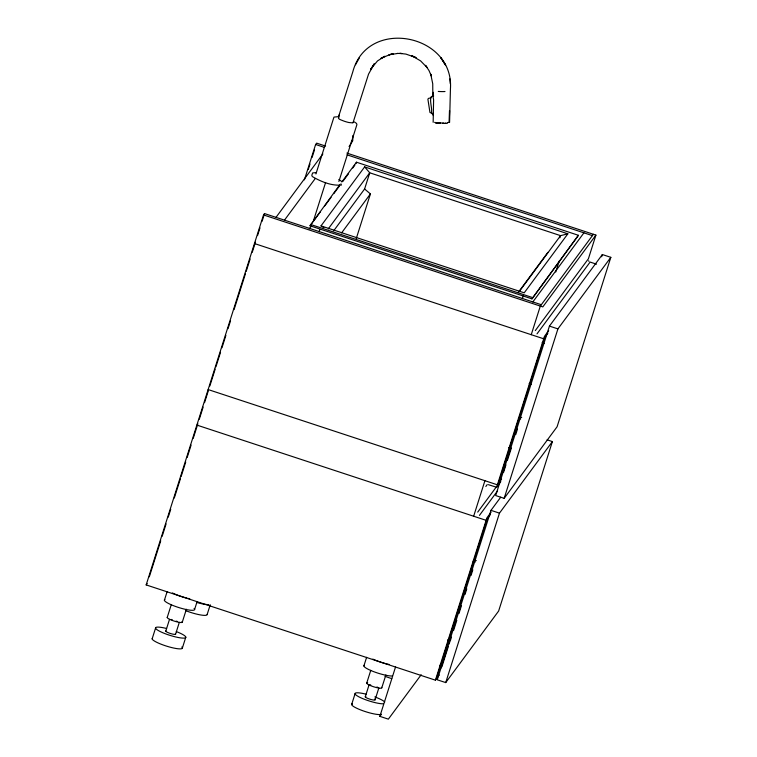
<?xml version="1.0" encoding="UTF-8"?>
<svg xmlns="http://www.w3.org/2000/svg" width="757" height="757" viewBox="0 0 757 757"><rect width="100%" height="100%" fill="white"/><g stroke="black" fill="none" stroke-linecap="round" stroke-linejoin="round"><path stroke-width="1.14" d="M449.317 122.435L449.526 110.654M449.327 122.18L449.535 110.494M433.155 122.303L433.61 99.839L432.815 95.221L432.739 83.79L430.724 74.11L431.301 75.861L428.973 70.515L425.5 65.339L426.957 67.411L420.618 60.91L411.676 55.63L416.132 57.664L405.941 54.097L399.895 53.406M351.437 142.903L351.532 140.717M352.951 135.427L352.724 140.764L349.081 146.565M433.373 92.316L433.174 95.637L432.796 94.578M338.966 117.562C336.657 118.773 342.666 120.486 343.744 121.025A8.081 1.457 17.6 0 0 348.863 122.52L352.677 122.889L353.055 122.379M152.166 638.794L155.582 628.026M352.119 703.849L351.655 704.483L351.996 704.029M439.221 675.026L435.417 680.164L146.167 584.915L263.531 214.931L264.534 213.578L541.321 304.721M149.309 576.806L160.73 540.782M162.159 536.287L166.086 523.901M168.234 517.145L170.732 509.272M174.299 498.011L180.374 478.878M181.084 476.626L185.73 461.997M187.159 457.493L191.086 445.107M193.224 438.36L197.87 423.721M199.28 419.283L203.15 407.077M204.56 402.639L208.43 390.423M209.85 385.956L215.196 369.113M215.906 366.861L220.533 352.26M221.962 347.766L225.879 335.417M228.018 328.67L230.516 320.817M234.074 309.585L245.476 273.637M246.195 271.394L250.113 259.036M252.251 252.299L255.459 242.183M257.55 235.588L259.992 227.876M262.083 221.281L264.534 213.578M164.401 600.225L167.136 591.614M304.409 179.844L315.622 144.492L316.625 143.139L325.586 146.092M308.241 169.549L309.992 164.042M312.083 157.437L314.534 149.735M167.202 617.504L171.281 604.654M165.783 631.12L169.511 619.368M315.924 173.94L333.96 117.089L338.757 116.635L339.429 114.458L338.691 116.796M339.287 114.43L352.819 71.783C367.296 16.985 454.228 33.923 450.434 88.9L449.573 122.464M175.605 634.101L179.333 622.349M182.314 622.084L186.392 609.243M341.833 182.011L356.471 162.206L578.405 235.295L531.953 298.873L310.029 225.785L339.742 184.831M313.161 221.697L325.614 182.456M182.39 647.964L185.806 637.195M194.625 609.385L197.009 601.853M353.036 122.691L368.545 74.12L374.251 63.815L370.693 69.18L377.488 60.939L384.897 56.273L380.989 58.317L390.565 54.324L393.157 53.861L388.956 54.807L397.851 53.425M319.161 231.727L319.87 229.494M338.871 181.491L356.907 124.64L356.5 123.4L354.295 121.877M207.163 614.457L210.238 604.767M356.045 163.569L356.471 162.206M333.667 230.828L364.6 188.995L369.738 172.795L364.637 166.9L321.006 225.898L323.816 227.583M356.235 238.635L370.419 193.915L364.6 188.995M351.655 704.483L355.071 693.724M363.89 665.914L366.625 657.303M366.691 683.192L370.769 670.342M365.271 696.818L369 685.066M375.094 699.79L378.822 688.037M381.802 687.772L385.881 674.932M421.185 674.752L388.35 719.15L379.872 716.359L395.523 667.031M522.377 298.637L523.437 295.287M531.953 298.873L578.405 235.295M559.887 237.802L560.577 235.645L567.854 233.818L524.222 292.817L321.006 225.898M473.655 516.227L484.925 480.704M531.244 334.689L540.318 306.074L593.412 234.282M555.733 272.018L559.272 260.853M435.417 680.164L486.902 517.864L491.094 512.196M488.454 484.688L496.611 487.281L544.491 336.326L548.683 330.658M436.42 678.811L487.129 518.98M498.39 483.458L544.709 337.442M500.737 497.169L490.99 510.35L437.243 679.795L445.722 682.587L498.636 611.031L552.392 441.577L547.093 439.836M549.44 326.097L495.684 495.551L504.162 498.343L557.086 426.778L610.833 257.333L602.354 254.541L549.44 326.097L557.918 328.888L610.833 257.333M448.39 646.289L442.145 665.98L439.902 665.242M449.081 644.103L450.122 640.819L447.879 640.081M503.519 472.5L505.95 464.836M507.341 460.464L511.335 448.191L509.083 447.453M450.406 640.469L451.475 637.11M453.604 630.382L456.812 620.286M458.941 613.558L461.429 605.714M464.987 594.5L466.766 588.899M471.034 575.443L472.813 569.832M515.706 434.622L517.485 429.02M445.722 682.587L499.469 513.142L552.392 441.577M504.162 498.343L557.918 328.888M346.876 153.094L595.91 235.105L588.397 258.78L535.303 330.572M601.645 256.784L602.354 254.541M359.414 57.75L355.497 64.79M276.002 217.354L322.889 153.945M284.481 220.145L315.272 178.501M310.029 225.785L312.13 222.946M313.53 221.053L320.533 211.582M324.734 205.904L331.036 197.378M333.837 193.593L339.439 186.014M342.94 181.283L348.542 173.703M352.753 168.016L354.853 165.177M309.301 228.841L311.392 226.002M328.264 228.879L369.738 172.795L560.577 235.645L519.103 291.729M341.596 232.891L370.419 193.915M146.167 584.915L147.17 583.562M518.365 292.278L547.888 252.355M532.843 301.929L583.931 232.844M595.91 235.105L542.807 306.897L263.531 214.931M537.006 333.865L590.11 262.064L596.516 264.184M547.898 333.127L543.706 338.795L254.456 243.546M485.852 486.467L487.243 484.575M501.579 479.143L497.387 484.811L208.128 389.562M477.714 512.111L496.573 486.609M496.611 487.281L500.803 481.613M479.427 515.403L497.586 490.839M490.309 514.665L486.126 520.333L196.867 425.084M379.872 716.359L381.273 714.466M439.079 670.418L441.88 666.633M447.595 122.634L448.39 122.379M430.742 97.927L428.519 98.363L427.894 99.158L429.948 112.424L430.544 112.878M433.666 95.959C427.45 95.439 432.815 108.554 431.414 112.689L433.458 115.556M445.201 123.382L447.529 123.107M442.599 123.334L445.797 123.173M444.993 91.531L443.347 91.588A8.63 1.334 0.8 0 1 438.265 91.427M443.47 123.031L440.177 123.013M397.434 53.435L401.749 53.51L399.847 53.368M440.177 123.419L435.474 123.06M440.205 123.277L436.411 122.965M431.481 113.276L433.43 113.399M316.417 172.587L312.632 172.927L311.808 175.293L312.291 176.532C320.883 181.614 331.377 185.967 341.435 185.049L340.943 183.809M434.603 122.36L435.464 122.539M315.622 144.492L324.583 147.445M346.999 154.825L592.409 235.635M364.637 166.9L567.854 233.818M310.455 224.432L532.389 297.51M542.097 342.751L544.349 343.489M529.115 383.695L531.357 384.433M519.444 416.833L521.687 417.571M518.441 418.186L520.684 418.924M508.912 447.69L511.155 448.428M490.99 510.35L499.469 513.142M474.062 559.896L476.304 560.634M473.059 561.249L475.301 561.987M448.059 639.845L450.301 640.583M338.862 179.532L341.492 181.292M431.272 96.659L431.405 96.754M588.567 260.768L588.965 261.326M450.32 83.705L449.857 78.879M207.172 614.457A15.869 2.839 17.6 0 1 185.522 610.568M208.677 604.606A15.869 2.839 17.6 0 1 196.64 602.43M391.738 678.603A15.869 2.839 17.6 0 1 385.01 676.256M175.425 633.798A5.157 0.918 17.6 0 1 170.76 633.6A5.157 0.918 17.6 0 1 165.925 630.912M182.049 621.62A7.939 1.419 17.6 0 1 174.867 621.308A7.939 1.419 17.6 0 1 167.42 617.182M194.085 608.458A15.869 2.839 17.6 0 1 179.721 607.843A15.869 2.839 17.6 0 1 164.827 599.582M181.803 647.008A15.869 2.839 17.6 0 1 169.436 646.989A15.869 2.839 17.6 0 1 152.091 638.766M176.286 631.565A15.869 2.839 17.6 0 1 182.428 638.085A15.869 2.839 17.6 0 1 158.014 630.363A15.869 2.839 17.6 0 1 166.606 628.499M177.27 621.393A5.157 0.918 17.6 0 1 176.088 621.128M172.359 619.907A5.157 0.918 17.6 0 1 171.337 619.434M189.78 598.796A15.869 2.839 17.6 0 1 187.954 598.39M187.017 598.153A15.869 2.839 17.6 0 1 172.388 592.949M374.403 699.099A5.157 0.918 17.6 0 1 373.4 700.017A5.157 0.918 17.6 0 1 367.06 698.096A5.157 0.918 17.6 0 1 365.886 696.516M381.537 687.309A7.939 1.419 17.6 0 1 373.362 686.684A7.939 1.419 17.6 0 1 367.647 682.738M392.211 676.001A15.869 2.839 17.6 0 1 373.371 671.535A15.869 2.839 17.6 0 1 364.316 665.271M381.433 714.286A15.869 2.839 17.6 0 1 364.959 711.476A15.869 2.839 17.6 0 1 351.579 704.455M383.383 703.802A15.869 2.839 17.6 0 1 358.26 696.497A15.869 2.839 17.6 0 1 366.095 694.188M374.838 696.904A15.869 2.839 17.6 0 1 384.755 701.957M377.762 687.233A5.157 0.918 17.6 0 1 376.759 687.082M370.816 685.132A5.157 0.918 17.6 0 1 370.022 684.688M389.268 664.485A15.869 2.839 17.6 0 1 372.86 659.12M440.148 123.202L436.723 122.984L440.148 123.202M444.387 63.238L440.773 57.579L445.618 65.253L444.387 63.238"/></g></svg>
